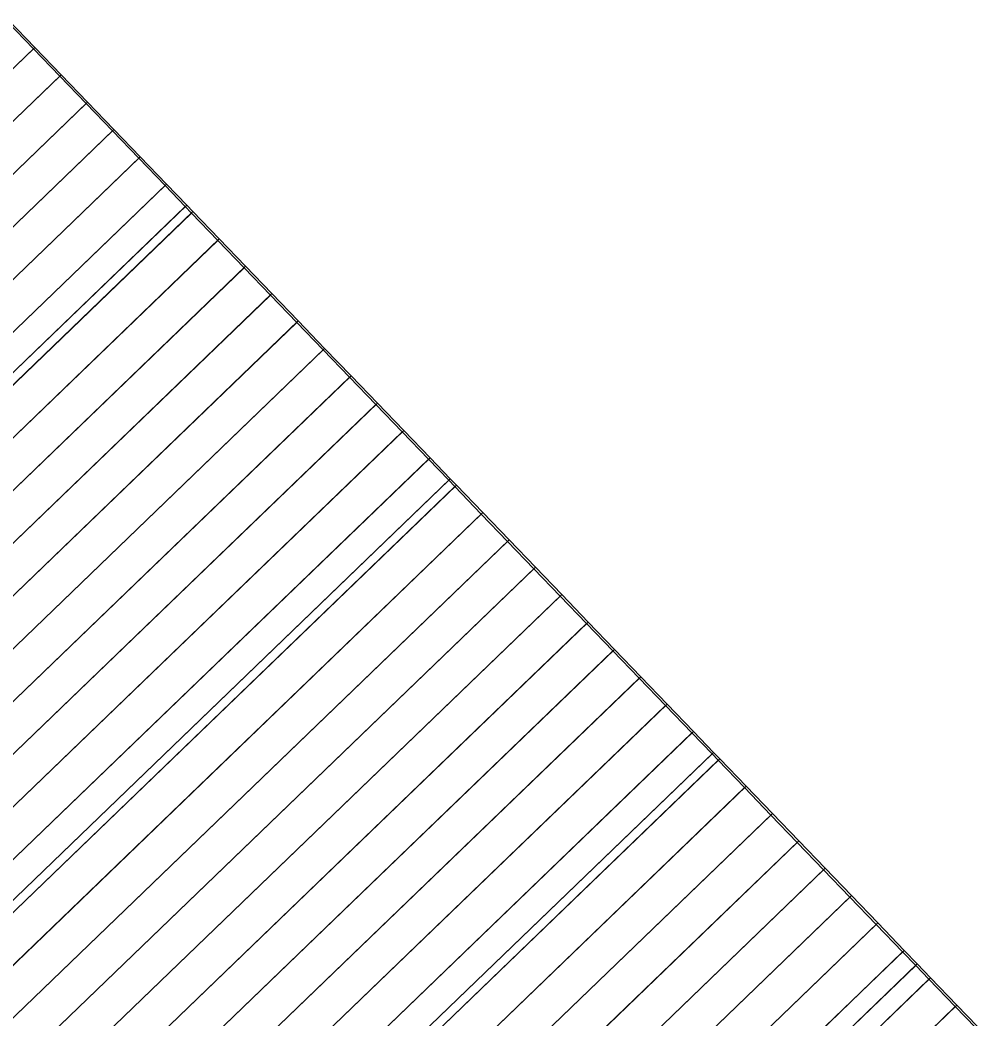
# Model space of a CAD drawing. Header units: metres. Extents: x 225018.4 to 225065.7, y 450831.4 to 450886.9.
# Drawn here: x 225023.35 to 225025.87, y 450850.312 to 450852.944 of the extents above; entities that cross this region are included whole.
import ezdxf

# ---------------------------------------------------------------- set-up
doc = ezdxf.new("R2010")
doc.units = ezdxf.units.M
doc.header["$MEASUREMENT"] = 0
doc.layers.add('사면1', color=7, linetype='Continuous')

msp = doc.modelspace()

# ---------------------------------------------------------------- linework, layer by layer
at = {"layer": '사면1', "color": 53, "extrusion": (-0.396745, -0.387681, -0.832043)}
for p, q in [((225023.3848, 450852.8682, 166.4177), (225023.3155, 450852.9403, 166.4172)), ((225023.3848, 450852.8682, 166.4177), (225020.3345, 450849.9309, 169.2408)), ((225023.3848, 450852.8682, 166.4177), (225020.3345, 450849.9309, 169.2408)), ((225023.4542, 450852.7962, 166.4182), (225023.3848, 450852.8682, 166.4177)), ((225023.4542, 450852.7962, 166.4182), (225020.3692, 450849.8254, 169.2734)), ((225023.4542, 450852.7962, 166.4182), (225020.3692, 450849.8254, 169.2734)), ((225023.5236, 450852.7242, 166.4187), (225023.4542, 450852.7962, 166.4182)), ((225023.5236, 450852.7242, 166.4187), (225020.4039, 450849.72, 169.306)), ((225023.5236, 450852.7242, 166.4187), (225020.4039, 450849.72, 169.306)), ((225023.5929, 450852.6521, 166.4192), (225023.5236, 450852.7242, 166.4187)), ((225023.5929, 450852.6521, 166.4192), (225020.4386, 450849.6146, 169.3386)), ((225023.5929, 450852.6521, 166.4192), (225020.4386, 450849.6146, 169.3386)), ((225023.6623, 450852.5801, 166.4197), (225023.5929, 450852.6521, 166.4192)), ((225023.6623, 450852.5801, 166.4197), (225020.4732, 450849.5091, 169.3712)), ((225023.6623, 450852.5801, 166.4197), (225020.4732, 450849.5091, 169.3712)), ((225023.7317, 450852.5081, 166.4201), (225023.6623, 450852.5801, 166.4197)), ((225023.7317, 450852.5081, 166.4201), (225020.5079, 450849.4037, 169.4038)), ((225023.7317, 450852.5081, 166.4201), (225020.5079, 450849.4037, 169.4038)), ((225023.7848, 450852.4529, 166.4205), (225023.7317, 450852.5081, 166.4201)), ((225023.7848, 450852.4529, 166.4205), (225020.5345, 450849.3229, 169.4287)), ((225023.7848, 450852.4529, 166.4205), (225020.5345, 450849.3229, 169.4287)), ((225023.801, 450852.436, 166.4206), (225023.7848, 450852.4529, 166.4205)), ((225023.801, 450852.436, 166.4206), (225020.5426, 450849.2983, 169.4364)), ((225023.801, 450852.436, 166.4206), (225020.5426, 450849.2983, 169.4364)), ((225023.8704, 450852.364, 166.4211), (225023.801, 450852.436, 166.4206)), ((225023.8704, 450852.364, 166.4211), (225020.5773, 450849.1928, 169.469)), ((225023.8704, 450852.364, 166.4211), (225020.5773, 450849.1928, 169.469)), ((225023.9398, 450852.292, 166.4216), (225023.8704, 450852.364, 166.4211)), ((225023.9398, 450852.292, 166.4216), (225020.6119, 450849.0874, 169.5016)), ((225023.9398, 450852.292, 166.4216), (225020.6119, 450849.0874, 169.5016)), ((225024.0091, 450852.2199, 166.4221), (225023.9398, 450852.292, 166.4216)), ((225024.0091, 450852.2199, 166.4221), (225020.6466, 450848.9819, 169.5341)), ((225024.0091, 450852.2199, 166.4221), (225020.6466, 450848.9819, 169.5341)), ((225024.0785, 450852.1479, 166.4226), (225024.0091, 450852.2199, 166.4221)), ((225024.0785, 450852.1479, 166.4226), (225020.6813, 450848.8765, 169.5667)), ((225024.0785, 450852.1479, 166.4226), (225020.6813, 450848.8765, 169.5667)), ((225024.1479, 450852.0759, 166.4231), (225024.0785, 450852.1479, 166.4226)), ((225024.1479, 450852.0759, 166.4231), (225020.716, 450848.7711, 169.5993)), ((225024.1479, 450852.0759, 166.4231), (225020.716, 450848.7711, 169.5993)), ((225024.2172, 450852.0038, 166.4236), (225024.1479, 450852.0759, 166.4231)), ((225024.2172, 450852.0038, 166.4236), (225020.7506, 450848.6656, 169.6319)), ((225024.2172, 450852.0038, 166.4236), (225020.7506, 450848.6656, 169.6319)), ((225024.2866, 450851.9318, 166.424), (225024.2172, 450852.0038, 166.4236)), ((225024.2866, 450851.9318, 166.424), (225020.7853, 450848.5602, 169.6645)), ((225024.2866, 450851.9318, 166.424), (225020.7853, 450848.5602, 169.6645)), ((225024.3559, 450851.8598, 166.4245), (225024.2866, 450851.9318, 166.424)), ((225024.3559, 450851.8598, 166.4245), (225020.82, 450848.4548, 169.6971)), ((225024.3559, 450851.8598, 166.4245), (225020.82, 450848.4548, 169.6971)), ((225024.4253, 450851.7877, 166.425), (225024.3559, 450851.8598, 166.4245)), ((225024.4253, 450851.7877, 166.425), (225020.8553, 450848.3499, 169.7291)), ((225024.4253, 450851.7877, 166.425), (225020.8553, 450848.3499, 169.7291)), ((225024.4785, 450851.7326, 166.4254), (225024.4253, 450851.7877, 166.425)), ((225024.4785, 450851.7326, 166.4254), (225020.8824, 450848.2697, 169.7536)), ((225024.4785, 450851.7326, 166.4254), (225020.8824, 450848.2697, 169.7536)), ((225024.4947, 450851.7157, 166.4255), (225024.4785, 450851.7326, 166.4254)), ((225024.4947, 450851.7157, 166.4255), (225020.8907, 450848.2452, 169.7611)), ((225024.4947, 450851.7157, 166.4255), (225020.8907, 450848.2452, 169.7611)), ((225024.564, 450851.6437, 166.426), (225024.4947, 450851.7157, 166.4255)), ((225024.564, 450851.6437, 166.426), (225020.9261, 450848.1404, 169.793)), ((225024.564, 450851.6437, 166.426), (225020.9261, 450848.1404, 169.793)), ((225024.6334, 450851.5716, 166.4265), (225024.564, 450851.6437, 166.426)), ((225024.6334, 450851.5716, 166.4265), (225020.9614, 450848.0357, 169.8249)), ((225024.6334, 450851.5716, 166.4265), (225020.9614, 450848.0357, 169.8249)), ((225024.7028, 450851.4996, 166.427), (225024.6334, 450851.5716, 166.4265)), ((225024.7028, 450851.4996, 166.427), (225020.9968, 450847.9309, 169.8569)), ((225024.7028, 450851.4996, 166.427), (225020.9968, 450847.9309, 169.8569)), ((225024.7721, 450851.4276, 166.4274), (225024.7028, 450851.4996, 166.427)), ((225024.7721, 450851.4276, 166.4274), (225021.0322, 450847.8261, 169.8888)), ((225024.7721, 450851.4276, 166.4274), (225021.0322, 450847.8261, 169.8888)), ((225024.8415, 450851.3555, 166.4279), (225024.7721, 450851.4276, 166.4274)), ((225024.8415, 450851.3555, 166.4279), (225021.0676, 450847.7214, 169.9208)), ((225024.8415, 450851.3555, 166.4279), (225021.0676, 450847.7214, 169.9208)), ((225024.9109, 450851.2835, 166.4284), (225024.8415, 450851.3555, 166.4279)), ((225024.9109, 450851.2835, 166.4284), (225021.103, 450847.6166, 169.9527)), ((225024.9109, 450851.2835, 166.4284), (225021.103, 450847.6166, 169.9527)), ((225024.9802, 450851.2115, 166.4289), (225024.9109, 450851.2835, 166.4284)), ((225024.9802, 450851.2115, 166.4289), (225021.1383, 450847.5119, 169.9846)), ((225024.9802, 450851.2115, 166.4289), (225021.1383, 450847.5119, 169.9846)), ((225025.0496, 450851.1395, 166.4294), (225024.9802, 450851.2115, 166.4289)), ((225025.0496, 450851.1395, 166.4294), (225021.1802, 450847.4133, 170.0106)), ((225025.0496, 450851.1395, 166.4294), (225021.1802, 450847.4133, 170.0106)), ((225025.119, 450851.0674, 166.4299), (225025.0496, 450851.1395, 166.4294)), ((225025.119, 450851.0674, 166.4299), (225021.2238, 450847.3165, 170.0349)), ((225025.119, 450851.0674, 166.4299), (225021.2238, 450847.3165, 170.0349)), ((225025.1721, 450851.0122, 166.4303), (225025.119, 450851.0674, 166.4299)), ((225025.1721, 450851.0122, 166.4303), (225021.2572, 450847.2423, 170.0536)), ((225025.1721, 450851.0122, 166.4303), (225021.2572, 450847.2423, 170.0536)), ((225025.1883, 450850.9954, 166.4304), (225021.2674, 450847.2197, 170.0592)), ((225025.1883, 450850.9954, 166.4304), (225021.2674, 450847.2197, 170.0592)), ((225025.1883, 450850.9954, 166.4304), (225025.1721, 450851.0122, 166.4303)), ((225025.2577, 450850.9234, 166.4309), (225025.1883, 450850.9954, 166.4304)), ((225025.2577, 450850.9234, 166.4309), (225021.311, 450847.1229, 170.0836)), ((225025.2577, 450850.9234, 166.4309), (225021.311, 450847.1229, 170.0836)), ((225025.327, 450850.8513, 166.4313), (225025.2577, 450850.9234, 166.4309)), ((225025.327, 450850.8513, 166.4313), (225021.3547, 450847.026, 170.1079)), ((225025.327, 450850.8513, 166.4313), (225021.3547, 450847.026, 170.1079)), ((225025.3964, 450850.7793, 166.4318), (225025.327, 450850.8513, 166.4313)), ((225025.3964, 450850.7793, 166.4318), (225021.3983, 450846.9292, 170.1322)), ((225025.3964, 450850.7793, 166.4318), (225021.3983, 450846.9292, 170.1322)), ((225025.4658, 450850.7073, 166.4323), (225025.3964, 450850.7793, 166.4318)), ((225025.4658, 450850.7073, 166.4323), (225021.4419, 450846.8324, 170.1565)), ((225025.4658, 450850.7073, 166.4323), (225021.4419, 450846.8324, 170.1565)), ((225025.5351, 450850.6352, 166.4328), (225025.4658, 450850.7073, 166.4323)), ((225025.5351, 450850.6352, 166.4328), (225021.4855, 450846.7356, 170.1808)), ((225025.5351, 450850.6352, 166.4328), (225021.4855, 450846.7356, 170.1808)), ((225025.6045, 450850.5632, 166.4333), (225025.5351, 450850.6352, 166.4328)), ((225025.6045, 450850.5632, 166.4333), (225021.5292, 450846.6388, 170.2051)), ((225025.6045, 450850.5632, 166.4333), (225021.5292, 450846.6388, 170.2051)), ((225025.6739, 450850.4912, 166.4338), (225025.6045, 450850.5632, 166.4333)), ((225025.6739, 450850.4912, 166.4338), (225021.5728, 450846.542, 170.2294)), ((225025.6739, 450850.4912, 166.4338), (225021.5728, 450846.542, 170.2294)), ((225025.7083, 450850.4554, 166.434), (225025.6739, 450850.4912, 166.4338)), ((225025.7083, 450850.4554, 166.434), (225021.5944, 450846.4939, 170.2415)), ((225025.7083, 450850.4554, 166.434), (225021.5944, 450846.4939, 170.2415)), ((225025.7432, 450850.4191, 166.4343), (225025.7083, 450850.4554, 166.434)), ((225025.7432, 450850.4191, 166.4343), (225021.6164, 450846.4451, 170.2537)), ((225025.7432, 450850.4191, 166.4343), (225021.6164, 450846.4451, 170.2537)), ((225025.8126, 450850.3471, 166.4348), (225025.7432, 450850.4191, 166.4343)), ((225025.8126, 450850.3471, 166.4348), (225021.66, 450846.3483, 170.278)), ((225025.8126, 450850.3471, 166.4348), (225021.66, 450846.3483, 170.278)), ((225025.8657, 450850.2919, 166.4351), (225025.8126, 450850.3471, 166.4348))]:
    msp.add_line(p, q, dxfattribs=at)
at = {"layer": '사면1', "color": 53, "extrusion": (0.396745, 0.387681, 0.832043)}
for p, q in [((225023.3888, 450852.8721, 166.426), (225023.3194, 450852.9441, 166.4255)), ((225023.3888, 450852.8721, 166.426), (225020.3385, 450849.9347, 169.2491)), ((225023.3888, 450852.8721, 166.426), (225020.3385, 450849.9347, 169.2491)), ((225023.4582, 450852.8001, 166.4265), (225023.3888, 450852.8721, 166.426)), ((225023.4582, 450852.8001, 166.4265), (225020.3732, 450849.8293, 169.2817)), ((225023.4582, 450852.8001, 166.4265), (225020.3732, 450849.8293, 169.2817)), ((225023.5275, 450852.728, 166.427), (225023.4582, 450852.8001, 166.4265)), ((225023.5275, 450852.728, 166.427), (225020.4079, 450849.7239, 169.3143)), ((225023.5275, 450852.728, 166.427), (225020.4079, 450849.7239, 169.3143)), ((225023.5969, 450852.656, 166.4275), (225023.5275, 450852.728, 166.427)), ((225023.5969, 450852.656, 166.4275), (225020.4425, 450849.6184, 169.3469)), ((225023.5969, 450852.656, 166.4275), (225020.4425, 450849.6184, 169.3469)), ((225023.6663, 450852.584, 166.428), (225023.5969, 450852.656, 166.4275)), ((225023.6663, 450852.584, 166.428), (225020.4772, 450849.513, 169.3795)), ((225023.6663, 450852.584, 166.428), (225020.4772, 450849.513, 169.3795)), ((225023.7356, 450852.5119, 166.4285), (225023.6663, 450852.584, 166.428)), ((225023.7356, 450852.5119, 166.4285), (225020.5119, 450849.4076, 169.4121)), ((225023.7356, 450852.5119, 166.4285), (225020.5119, 450849.4076, 169.4121)), ((225023.7888, 450852.4568, 166.4288), (225023.7356, 450852.5119, 166.4285)), ((225023.7888, 450852.4568, 166.4288), (225020.5385, 450849.3268, 169.4371)), ((225023.7888, 450852.4568, 166.4288), (225020.5385, 450849.3268, 169.4371)), ((225023.805, 450852.4399, 166.4289), (225020.5466, 450849.3021, 169.4447)), ((225023.805, 450852.4399, 166.4289), (225020.5466, 450849.3021, 169.4447)), ((225023.805, 450852.4399, 166.4289), (225023.7888, 450852.4568, 166.4288)), ((225023.8744, 450852.3679, 166.4294), (225023.805, 450852.4399, 166.4289)), ((225023.8744, 450852.3679, 166.4294), (225020.5812, 450849.1967, 169.4773)), ((225023.8744, 450852.3679, 166.4294), (225020.5812, 450849.1967, 169.4773)), ((225023.9437, 450852.2958, 166.4299), (225023.8744, 450852.3679, 166.4294)), ((225023.9437, 450852.2958, 166.4299), (225020.6159, 450849.0913, 169.5099)), ((225023.9437, 450852.2958, 166.4299), (225020.6159, 450849.0913, 169.5099)), ((225024.0131, 450852.2238, 166.4304), (225023.9437, 450852.2958, 166.4299)), ((225024.0131, 450852.2238, 166.4304), (225020.6506, 450848.9858, 169.5425)), ((225024.0131, 450852.2238, 166.4304), (225020.6506, 450848.9858, 169.5425)), ((225024.0825, 450852.1518, 166.4309), (225024.0131, 450852.2238, 166.4304)), ((225024.0825, 450852.1518, 166.4309), (225020.6853, 450848.8804, 169.5751)), ((225024.0825, 450852.1518, 166.4309), (225020.6853, 450848.8804, 169.5751)), ((225024.1518, 450852.0797, 166.4314), (225024.0825, 450852.1518, 166.4309)), ((225024.1518, 450852.0797, 166.4314), (225020.7199, 450848.775, 169.6076)), ((225024.1518, 450852.0797, 166.4314), (225020.7199, 450848.775, 169.6076)), ((225024.2212, 450852.0077, 166.4319), (225024.1518, 450852.0797, 166.4314)), ((225024.2212, 450852.0077, 166.4319), (225020.7546, 450848.6695, 169.6402)), ((225024.2212, 450852.0077, 166.4319), (225020.7546, 450848.6695, 169.6402)), ((225024.2906, 450851.9357, 166.4324), (225024.2212, 450852.0077, 166.4319)), ((225024.2906, 450851.9357, 166.4324), (225020.7893, 450848.5641, 169.6728)), ((225024.2906, 450851.9357, 166.4324), (225020.7893, 450848.5641, 169.6728)), ((225024.3599, 450851.8636, 166.4328), (225024.2906, 450851.9357, 166.4324)), ((225024.3599, 450851.8636, 166.4328), (225020.824, 450848.4586, 169.7054)), ((225024.3599, 450851.8636, 166.4328), (225020.824, 450848.4586, 169.7054)), ((225024.4293, 450851.7916, 166.4333), (225024.3599, 450851.8636, 166.4328)), ((225024.4293, 450851.7916, 166.4333), (225020.8593, 450848.3538, 169.7374)), ((225024.4293, 450851.7916, 166.4333), (225020.8593, 450848.3538, 169.7374)), ((225024.4824, 450851.7364, 166.4337), (225024.4293, 450851.7916, 166.4333)), ((225024.4824, 450851.7364, 166.4337), (225020.8864, 450848.2735, 169.7619)), ((225024.4824, 450851.7364, 166.4337), (225020.8864, 450848.2735, 169.7619)), ((225024.4986, 450851.7196, 166.4338), (225024.4824, 450851.7364, 166.4337)), ((225024.4986, 450851.7196, 166.4338), (225020.8946, 450848.249, 169.7694)), ((225024.4986, 450851.7196, 166.4338), (225020.8946, 450848.249, 169.7694)), ((225024.568, 450851.6476, 166.4343), (225024.4986, 450851.7196, 166.4338)), ((225024.568, 450851.6476, 166.4343), (225020.93, 450848.1443, 169.8013)), ((225024.568, 450851.6476, 166.4343), (225020.93, 450848.1443, 169.8013)), ((225024.6374, 450851.5755, 166.4348), (225024.568, 450851.6476, 166.4343)), ((225024.6374, 450851.5755, 166.4348), (225020.9654, 450848.0395, 169.8333)), ((225024.6374, 450851.5755, 166.4348), (225020.9654, 450848.0395, 169.8333)), ((225024.7067, 450851.5035, 166.4353), (225024.6374, 450851.5755, 166.4348)), ((225024.7067, 450851.5035, 166.4353), (225021.0008, 450847.9348, 169.8652)), ((225024.7067, 450851.5035, 166.4353), (225021.0008, 450847.9348, 169.8652)), ((225024.7761, 450851.4315, 166.4358), (225024.7067, 450851.5035, 166.4353)), ((225024.7761, 450851.4315, 166.4358), (225021.0362, 450847.83, 169.8971)), ((225024.7761, 450851.4315, 166.4358), (225021.0362, 450847.83, 169.8971)), ((225024.8455, 450851.3594, 166.4363), (225024.7761, 450851.4315, 166.4358)), ((225024.8455, 450851.3594, 166.4363), (225021.0715, 450847.7253, 169.9291)), ((225024.8455, 450851.3594, 166.4363), (225021.0715, 450847.7253, 169.9291)), ((225024.9148, 450851.2874, 166.4367), (225024.8455, 450851.3594, 166.4363)), ((225024.9148, 450851.2874, 166.4367), (225021.1069, 450847.6205, 169.961)), ((225024.9148, 450851.2874, 166.4367), (225021.1069, 450847.6205, 169.961)), ((225024.9842, 450851.2154, 166.4372), (225024.9148, 450851.2874, 166.4367)), ((225024.9842, 450851.2154, 166.4372), (225021.1423, 450847.5158, 169.993)), ((225024.9842, 450851.2154, 166.4372), (225021.1423, 450847.5158, 169.993)), ((225025.0536, 450851.1433, 166.4377), (225024.9842, 450851.2154, 166.4372)), ((225025.0536, 450851.1433, 166.4377), (225021.1841, 450847.4172, 170.0189)), ((225025.0536, 450851.1433, 166.4377), (225021.1841, 450847.4172, 170.0189)), ((225025.1229, 450851.0713, 166.4382), (225025.0536, 450851.1433, 166.4377)), ((225025.1229, 450851.0713, 166.4382), (225021.2277, 450847.3204, 170.0433)), ((225025.1229, 450851.0713, 166.4382), (225021.2277, 450847.3204, 170.0433)), ((225025.1761, 450851.0161, 166.4386), (225025.1229, 450851.0713, 166.4382)), ((225025.1761, 450851.0161, 166.4386), (225021.2612, 450847.2462, 170.0619)), ((225025.1761, 450851.0161, 166.4386), (225021.2612, 450847.2462, 170.0619)), ((225025.1923, 450850.9993, 166.4387), (225025.1761, 450851.0161, 166.4386)), ((225025.1923, 450850.9993, 166.4387), (225021.2714, 450847.2236, 170.0676)), ((225025.1923, 450850.9993, 166.4387), (225021.2714, 450847.2236, 170.0676)), ((225025.2617, 450850.9272, 166.4392), (225025.1923, 450850.9993, 166.4387)), ((225025.2617, 450850.9272, 166.4392), (225021.315, 450847.1267, 170.0919)), ((225025.2617, 450850.9272, 166.4392), (225021.315, 450847.1267, 170.0919)), ((225025.331, 450850.8552, 166.4397), (225025.2617, 450850.9272, 166.4392)), ((225025.331, 450850.8552, 166.4397), (225021.3586, 450847.0299, 170.1162)), ((225025.331, 450850.8552, 166.4397), (225021.3586, 450847.0299, 170.1162)), ((225025.4004, 450850.7832, 166.4402), (225025.331, 450850.8552, 166.4397)), ((225025.4004, 450850.7832, 166.4402), (225021.4022, 450846.9331, 170.1405)), ((225025.4004, 450850.7832, 166.4402), (225021.4022, 450846.9331, 170.1405)), ((225025.4697, 450850.7111, 166.4406), (225025.4004, 450850.7832, 166.4402)), ((225025.4697, 450850.7111, 166.4406), (225021.4459, 450846.8363, 170.1648)), ((225025.4697, 450850.7111, 166.4406), (225021.4459, 450846.8363, 170.1648)), ((225025.5391, 450850.6391, 166.4411), (225025.4697, 450850.7111, 166.4406)), ((225025.5391, 450850.6391, 166.4411), (225021.4895, 450846.7395, 170.1891)), ((225025.5391, 450850.6391, 166.4411), (225021.4895, 450846.7395, 170.1891)), ((225025.6085, 450850.5671, 166.4416), (225025.5391, 450850.6391, 166.4411)), ((225025.6085, 450850.5671, 166.4416), (225021.5331, 450846.6426, 170.2134)), ((225025.6085, 450850.5671, 166.4416), (225021.5331, 450846.6426, 170.2134)), ((225025.6778, 450850.495, 166.4421), (225025.6085, 450850.5671, 166.4416)), ((225025.6778, 450850.495, 166.4421), (225021.5768, 450846.5458, 170.2377)), ((225025.6778, 450850.495, 166.4421), (225021.5768, 450846.5458, 170.2377)), ((225025.7123, 450850.4593, 166.4423), (225025.6778, 450850.495, 166.4421)), ((225025.7123, 450850.4593, 166.4423), (225021.5984, 450846.4978, 170.2498)), ((225025.7123, 450850.4593, 166.4423), (225021.5984, 450846.4978, 170.2498)), ((225025.7472, 450850.423, 166.4426), (225025.7123, 450850.4593, 166.4423)), ((225025.7472, 450850.423, 166.4426), (225021.6204, 450846.449, 170.262)), ((225025.7472, 450850.423, 166.4426), (225021.6204, 450846.449, 170.262)), ((225025.8166, 450850.351, 166.4431), (225025.7472, 450850.423, 166.4426)), ((225025.8166, 450850.351, 166.4431), (225021.664, 450846.3522, 170.2863)), ((225025.8166, 450850.351, 166.4431), (225021.664, 450846.3522, 170.2863)), ((225025.8697, 450850.2958, 166.4435), (225025.8166, 450850.351, 166.4431))]:
    msp.add_line(p, q, dxfattribs=at)

doc.saveas('drawing.dxf')
